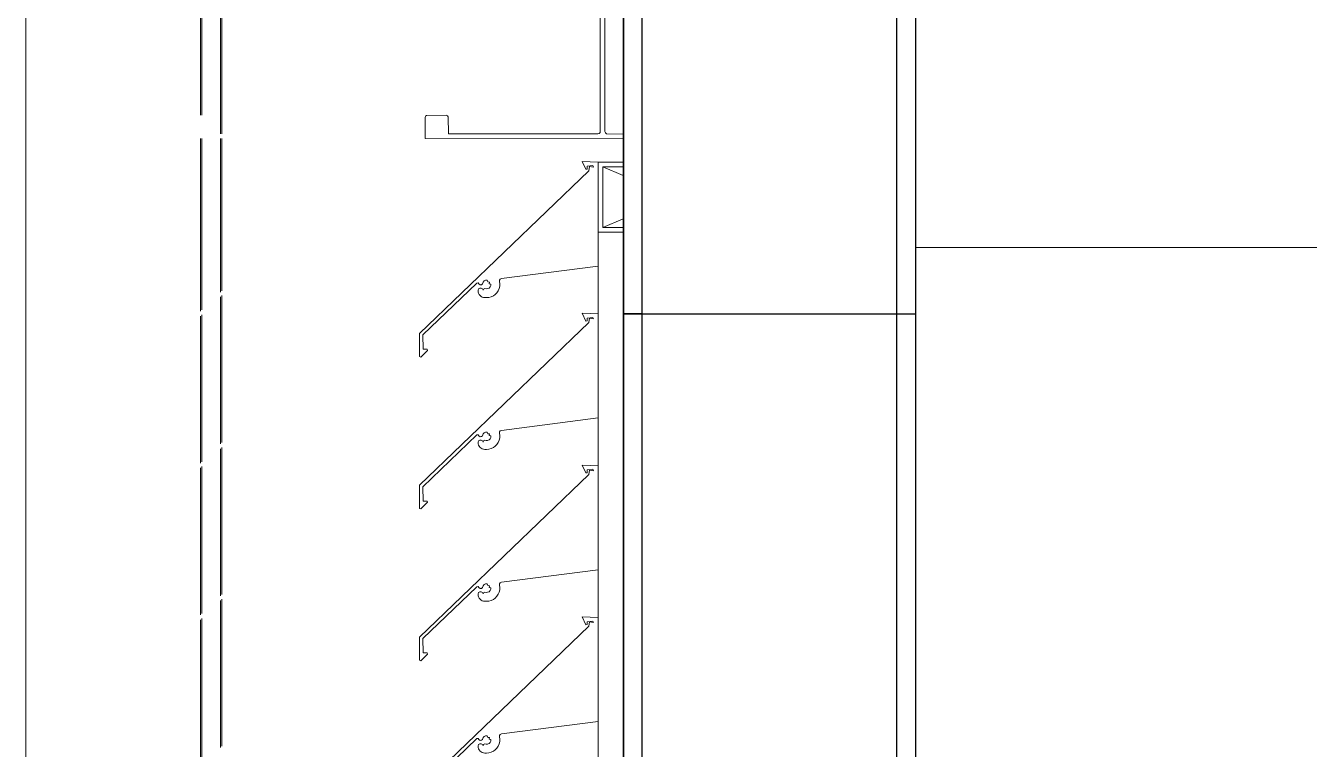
# Model space of a CAD drawing. Header units: millimetres. Extents: x -220592 to 404889, y -217665 to 38245.
# Drawn here: x 27510 to 28059, y -33431 to -33121 of the extents above; entities that cross this region are included whole.
import ezdxf

# ---------------------------------------------------------------- set-up
doc = ezdxf.new("R2010")
doc.units = ezdxf.units.MM
doc.set_wipeout_variables(frame=1)
doc.linetypes.add('XKITLINE00', pattern=[0])
for name, color, linetype in [('000 - 0_HIDE_OBJ_FRAMING_DEF_SUB_1', 7, 'Continuous'), ('000 - STRUCTURE_STEEL_FRAMING_SUB_COLOR_1', 7, 'Continuous'), ('000 - STRUCTURE_STEEL_FRAMING_SUB_COLOR_2', 7, 'Continuous'), ('000 - STRUCTURE_STEEL_FRAMING_WIPEOUT_', 7, 'Continuous')]:
    doc.layers.add(name, color=color, linetype=linetype)
doc.layers.add('Part', color=7, linetype='Continuous', lineweight=0)

# ---------------------------------------------------------------- blocks, each defined once
blk = doc.blocks.new('*A14012')
at = {"layer": 'Part', "color": 7, "linetype": 'XKITLINE00', "lineweight": 0}
for p, q in [((-171.648937, 184.40603), (-171.648981, 184.15603)), ((-171.628937, 184.406027), (-171.648937, 184.40603)), ((-171.628982, 184.146027), (-171.628937, 184.406027)), ((-171.648981, 184.15603), (-173.03898, 184.156273)), ((-173.03898, 184.156273), (-173.038236, 184.062446)), ((-171.630669, 184.140471), (-171.628982, 184.146027)), ((-172.938996, 184.066255), (-172.938984, 184.136255)), ((-172.938984, 184.136255), (-172.295157, 184.135382)), ((-172.295157, 184.135382), (-172.29067, 184.131698)), ((-172.29067, 184.131698), (-172.288986, 184.126142)), ((-172.288986, 184.126142), (-172.289912, 183.182315)), ((-172.26915, 183.186138), (-172.268986, 184.126138)), ((-172.268986, 184.126138), (-172.268224, 184.129965)), ((-172.268224, 184.129965), (-172.26454, 184.134452)), ((-172.26454, 184.134452), (-172.258984, 184.136137)), ((-172.258984, 184.136137), (-171.635157, 184.136789)), ((-171.635157, 184.136789), (-171.630669, 184.140471)), ((-173.038236, 184.062446), (-173.034553, 184.057957)), ((-173.034553, 184.057957), (-173.028998, 184.056271)), ((-173.028998, 184.056271), (-172.945171, 184.057018)), ((-172.945171, 184.057018), (-172.940682, 184.0607)), ((-172.940682, 184.0607), (-172.938996, 184.066255)), ((-173.039139, 183.246273), (-173.039155, 183.156273)), ((-173.037453, 183.251828), (-173.039139, 183.246273)), ((-173.032965, 183.25551), (-173.037453, 183.251828)), ((-172.949138, 183.256257), (-173.032965, 183.25551)), ((-172.943582, 183.254571), (-172.949138, 183.256257)), ((-172.9399, 183.250082), (-172.943582, 183.254571)), ((-172.939152, 183.176255), (-172.9399, 183.250082)), ((-173.039155, 183.156273), (-171.649155, 183.15603)), ((-172.299152, 183.176144), (-172.939152, 183.176255)), ((-172.293596, 183.177828), (-172.299152, 183.176144)), ((-172.289912, 183.182315), (-172.293596, 183.177828)), ((-172.267465, 183.180582), (-172.26915, 183.186138)), ((-172.262978, 183.176899), (-172.267465, 183.180582)), ((-171.639152, 183.176028), (-172.262978, 183.176899)), ((-171.649155, 183.15603), (-171.649199, 182.90603)), ((-171.633596, 183.174342), (-171.639152, 183.176028)), ((-171.629914, 183.169854), (-171.633596, 183.174342)), ((-171.629199, 182.906027), (-171.629914, 183.169854)), ((-171.649199, 182.90603), (-171.629199, 182.906027))]:
    blk.add_line(p, q, dxfattribs=at)
blk = doc.blocks.new('*A14014')
at = {"layer": 'Part', "color": 7, "linetype": 'XKITLINE00', "lineweight": 0}
for p, q in [((-171.648652, 169.556249), (-171.648652, 182.756135)), ((-172.298652, 182.406131), (-172.298652, 182.610427)), ((-172.298652, 181.756131), (-172.298652, 181.960427)), ((-172.298652, 181.106131), (-172.298652, 181.310427)), ((-172.298652, 180.456131), (-172.298652, 180.660427))]:
    blk.add_line(p, q, dxfattribs=at)
blk = doc.blocks.new('*A14244')
at = {"layer": 'Part', "color": 7, "linetype": 'XKITLINE00', "lineweight": 0}
for p, q in [((-172.338255, 181.068789), (-173.063377, 180.372543)), ((-172.298462, 181.106123), (-172.366148, 181.108745)), ((-172.366148, 181.108745), (-172.350613, 181.075258)), ((-172.350613, 181.075258), (-172.34549, 181.07567)), ((-172.34549, 181.07567), (-172.345361, 181.087861)), ((-172.345361, 181.087861), (-172.320378, 181.091001)), ((-172.335358, 181.087332), (-172.338255, 181.068789)), ((-172.335358, 181.087332), (-172.318342, 181.084428)), ((-172.320378, 181.091001), (-172.318342, 181.084428)), ((-172.298455, 180.660453), (-172.298462, 181.106123)), ((-172.712461, 180.607423), (-172.298455, 180.660453)), ((-173.048341, 180.366176), (-172.817326, 180.587579)), ((-172.817326, 180.587579), (-172.812166, 180.588671)), ((-172.812166, 180.588671), (-172.808512, 180.584044)), ((-172.808512, 180.584044), (-172.804048, 180.58019)), ((-172.804048, 180.58019), (-172.798154, 180.580396)), ((-172.798154, 180.580396), (-172.793971, 180.584553)), ((-172.793971, 180.584553), (-172.790857, 180.592126)), ((-172.790857, 180.592126), (-172.78619, 180.596913)), ((-172.78619, 180.596913), (-172.780114, 180.599703)), ((-172.780114, 180.599703), (-172.773442, 180.600125)), ((-172.773442, 180.600125), (-172.77112, 180.592735)), ((-172.77112, 180.592735), (-172.763955, 180.591791)), ((-172.763955, 180.591791), (-172.765124, 180.584731)), ((-172.765124, 180.584731), (-172.757418, 180.583625)), ((-172.757988, 180.577141), (-172.76079, 180.571267)), ((-172.757418, 180.583625), (-172.757988, 180.577141)), ((-172.722024, 180.56479), (-172.719801, 180.574789)), ((-172.720912, 180.595159), (-172.720672, 180.600681)), ((-172.719426, 180.585025), (-172.720912, 180.595159)), ((-172.720672, 180.600681), (-172.717536, 180.605233)), ((-172.719801, 180.574789), (-172.719426, 180.585025)), ((-172.717536, 180.605233), (-172.712461, 180.607423)), ((-172.810019, 180.562761), (-172.812659, 180.557287)), ((-172.812659, 180.557287), (-172.812163, 180.549517)), ((-172.812163, 180.549517), (-172.810428, 180.544021)), ((-172.810428, 180.544021), (-172.807674, 180.538958)), ((-172.804875, 180.565998), (-172.810019, 180.562761)), ((-172.807674, 180.538958), (-172.804002, 180.534515)), ((-172.798797, 180.56601), (-172.804875, 180.565998)), ((-172.804002, 180.534515), (-172.799549, 180.530857)), ((-172.799549, 180.530857), (-172.794479, 180.528117)), ((-172.793641, 180.562792), (-172.798797, 180.56601)), ((-172.794479, 180.528117), (-172.788978, 180.526398)), ((-172.790699, 180.55732), (-172.793641, 180.562792)), ((-172.788669, 180.562301), (-172.790699, 180.55732)), ((-172.788978, 180.526398), (-172.78325, 180.525762)), ((-172.783858, 180.564708), (-172.788669, 180.562301)), ((-172.77794, 180.563803), (-172.783858, 180.564708)), ((-172.78325, 180.525762), (-172.776451, 180.525664)), ((-172.77144, 180.564147), (-172.77794, 180.563803)), ((-172.776451, 180.525664), (-172.766238, 180.526449)), ((-172.765472, 180.566745), (-172.77144, 180.564147)), ((-172.766238, 180.526449), (-172.756337, 180.529072)), ((-172.76079, 180.571267), (-172.765472, 180.566745)), ((-172.756337, 180.529072), (-172.747074, 180.533445)), ((-172.747074, 180.533445), (-172.738758, 180.539423)), ((-172.738758, 180.539423), (-172.731662, 180.54681)), ((-172.731662, 180.54681), (-172.726022, 180.55536)), ((-172.726022, 180.55536), (-172.722024, 180.56479)), ((-173.063377, 180.372543), (-173.062824, 180.273392)), ((-173.047999, 180.30483), (-173.048341, 180.366176)), ((-173.058143, 180.270923), (-173.029494, 180.299812)), ((-173.030579, 180.304733), (-173.047999, 180.30483)), ((-173.029494, 180.299812), (-173.030579, 180.304733)), ((-173.062824, 180.273392), (-173.058143, 180.270923))]:
    blk.add_line(p, q, dxfattribs=at)
blk = doc.blocks.new('*A14245')
at = {"layer": 'Part', "color": 7, "linetype": 'XKITLINE00', "lineweight": 0}
for p, q in [((-172.298462, 181.756123), (-172.366148, 181.758745)), ((-172.366148, 181.758745), (-172.350613, 181.725258)), ((-172.34549, 181.72567), (-172.345361, 181.737861)), ((-172.345361, 181.737861), (-172.320378, 181.741001)), ((-172.335358, 181.737332), (-172.338255, 181.718789)), ((-172.335358, 181.737332), (-172.318342, 181.734428)), ((-172.320378, 181.741001), (-172.318342, 181.734428)), ((-172.298455, 181.310453), (-172.298462, 181.756123)), ((-172.338255, 181.718789), (-173.063377, 181.022543)), ((-172.350613, 181.725258), (-172.34549, 181.72567)), ((-172.712461, 181.257423), (-172.298455, 181.310453)), ((-173.048341, 181.016176), (-172.817326, 181.237579)), ((-172.817326, 181.237579), (-172.812166, 181.238671)), ((-172.812166, 181.238671), (-172.808512, 181.234044)), ((-172.808512, 181.234044), (-172.804048, 181.23019)), ((-172.798154, 181.230396), (-172.793971, 181.234553)), ((-172.793971, 181.234553), (-172.790857, 181.242126)), ((-172.790857, 181.242126), (-172.78619, 181.246913)), ((-172.78619, 181.246913), (-172.780114, 181.249703)), ((-172.780114, 181.249703), (-172.773442, 181.250125)), ((-172.773442, 181.250125), (-172.77112, 181.242735)), ((-172.77112, 181.242735), (-172.763955, 181.241791)), ((-172.763955, 181.241791), (-172.765124, 181.234731)), ((-172.765124, 181.234731), (-172.757418, 181.233625)), ((-172.757418, 181.233625), (-172.757988, 181.227141)), ((-172.720912, 181.245159), (-172.720672, 181.250681)), ((-172.719426, 181.235025), (-172.720912, 181.245159)), ((-172.720672, 181.250681), (-172.717536, 181.255233)), ((-172.719801, 181.224789), (-172.719426, 181.235025)), ((-172.717536, 181.255233), (-172.712461, 181.257423)), ((-172.810019, 181.212761), (-172.812659, 181.207287)), ((-172.812659, 181.207287), (-172.812163, 181.199517)), ((-172.812163, 181.199517), (-172.810428, 181.194021)), ((-172.810428, 181.194021), (-172.807674, 181.188958)), ((-172.804875, 181.215998), (-172.810019, 181.212761)), ((-172.807674, 181.188958), (-172.804002, 181.184515)), ((-172.798797, 181.21601), (-172.804875, 181.215998)), ((-172.804048, 181.23019), (-172.798154, 181.230396)), ((-172.804002, 181.184515), (-172.799549, 181.180857)), ((-172.799549, 181.180857), (-172.794479, 181.178117)), ((-172.793641, 181.212792), (-172.798797, 181.21601)), ((-172.794479, 181.178117), (-172.788978, 181.176398)), ((-172.790699, 181.20732), (-172.793641, 181.212792)), ((-172.788669, 181.212301), (-172.790699, 181.20732)), ((-172.783858, 181.214708), (-172.788669, 181.212301)), ((-172.77794, 181.213803), (-172.783858, 181.214708)), ((-172.77144, 181.214147), (-172.77794, 181.213803)), ((-172.765472, 181.216745), (-172.77144, 181.214147)), ((-172.766238, 181.176449), (-172.756337, 181.179072)), ((-172.76079, 181.221267), (-172.765472, 181.216745)), ((-172.757988, 181.227141), (-172.76079, 181.221267)), ((-172.756337, 181.179072), (-172.747074, 181.183445)), ((-172.747074, 181.183445), (-172.738758, 181.189423)), ((-172.738758, 181.189423), (-172.731662, 181.19681)), ((-172.731662, 181.19681), (-172.726022, 181.20536)), ((-172.726022, 181.20536), (-172.722024, 181.21479)), ((-172.722024, 181.21479), (-172.719801, 181.224789)), ((-172.788978, 181.176398), (-172.78325, 181.175762)), ((-172.78325, 181.175762), (-172.776451, 181.175664)), ((-172.776451, 181.175664), (-172.766238, 181.176449)), ((-173.063377, 181.022543), (-173.062824, 180.923392)), ((-173.047999, 180.95483), (-173.048341, 181.016176)), ((-173.062824, 180.923392), (-173.058143, 180.920923)), ((-173.058143, 180.920923), (-173.029494, 180.949812)), ((-173.030579, 180.954733), (-173.047999, 180.95483)), ((-173.029494, 180.949812), (-173.030579, 180.954733))]:
    blk.add_line(p, q, dxfattribs=at)
blk = doc.blocks.new('*A14246')
at = {"layer": 'Part', "color": 7, "linetype": 'XKITLINE00', "lineweight": 0}
for p, q in [((-172.298462, 182.406123), (-172.366148, 182.408745)), ((-172.366148, 182.408745), (-172.350613, 182.375258)), ((-172.34549, 182.37567), (-172.345361, 182.387861)), ((-172.345361, 182.387861), (-172.320378, 182.391001)), ((-172.335358, 182.387332), (-172.338255, 182.368789)), ((-172.335358, 182.387332), (-172.318342, 182.384428)), ((-172.320378, 182.391001), (-172.318342, 182.384428)), ((-172.298455, 181.960453), (-172.298462, 182.406123)), ((-172.338255, 182.368789), (-173.063377, 181.672543)), ((-172.350613, 182.375258), (-172.34549, 182.37567)), ((-172.712461, 181.907423), (-172.298455, 181.960453)), ((-172.793971, 181.884553), (-172.790857, 181.892126)), ((-172.790857, 181.892126), (-172.78619, 181.896913)), ((-172.78619, 181.896913), (-172.780114, 181.899703)), ((-172.780114, 181.899703), (-172.773442, 181.900125)), ((-172.773442, 181.900125), (-172.77112, 181.892735)), ((-172.77112, 181.892735), (-172.763955, 181.891791)), ((-172.763955, 181.891791), (-172.765124, 181.884731)), ((-172.720912, 181.895159), (-172.720672, 181.900681)), ((-172.719426, 181.885025), (-172.720912, 181.895159)), ((-172.720672, 181.900681), (-172.717536, 181.905233)), ((-172.717536, 181.905233), (-172.712461, 181.907423)), ((-173.048341, 181.666176), (-172.817326, 181.887579)), ((-172.817326, 181.887579), (-172.812166, 181.888671)), ((-172.810019, 181.862761), (-172.812659, 181.857287)), ((-172.812659, 181.857287), (-172.812163, 181.849517)), ((-172.812166, 181.888671), (-172.808512, 181.884044)), ((-172.812163, 181.849517), (-172.810428, 181.844021)), ((-172.810428, 181.844021), (-172.807674, 181.838958)), ((-172.804875, 181.865998), (-172.810019, 181.862761)), ((-172.808512, 181.884044), (-172.804048, 181.88019)), ((-172.807674, 181.838958), (-172.804002, 181.834515)), ((-172.798797, 181.86601), (-172.804875, 181.865998)), ((-172.804048, 181.88019), (-172.798154, 181.880396)), ((-172.793641, 181.862792), (-172.798797, 181.86601)), ((-172.798154, 181.880396), (-172.793971, 181.884553)), ((-172.790699, 181.85732), (-172.793641, 181.862792)), ((-172.788669, 181.862301), (-172.790699, 181.85732)), ((-172.783858, 181.864708), (-172.788669, 181.862301)), ((-172.77794, 181.863803), (-172.783858, 181.864708)), ((-172.77144, 181.864147), (-172.77794, 181.863803)), ((-172.765472, 181.866745), (-172.77144, 181.864147)), ((-172.76079, 181.871267), (-172.765472, 181.866745)), ((-172.765124, 181.884731), (-172.757418, 181.883625)), ((-172.757988, 181.877141), (-172.76079, 181.871267)), ((-172.757418, 181.883625), (-172.757988, 181.877141)), ((-172.747074, 181.833445), (-172.738758, 181.839423)), ((-172.738758, 181.839423), (-172.731662, 181.84681)), ((-172.731662, 181.84681), (-172.726022, 181.85536)), ((-172.726022, 181.85536), (-172.722024, 181.86479)), ((-172.722024, 181.86479), (-172.719801, 181.874789)), ((-172.719801, 181.874789), (-172.719426, 181.885025)), ((-172.804002, 181.834515), (-172.799549, 181.830857)), ((-172.799549, 181.830857), (-172.794479, 181.828117)), ((-172.794479, 181.828117), (-172.788978, 181.826398)), ((-172.788978, 181.826398), (-172.78325, 181.825762)), ((-172.78325, 181.825762), (-172.776451, 181.825664)), ((-172.776451, 181.825664), (-172.766238, 181.826449)), ((-172.766238, 181.826449), (-172.756337, 181.829072)), ((-172.756337, 181.829072), (-172.747074, 181.833445)), ((-173.063377, 181.672543), (-173.062824, 181.573392)), ((-173.047999, 181.60483), (-173.048341, 181.666176)), ((-173.062824, 181.573392), (-173.058143, 181.570923)), ((-173.058143, 181.570923), (-173.029494, 181.599812)), ((-173.030579, 181.604733), (-173.047999, 181.60483)), ((-173.029494, 181.599812), (-173.030579, 181.604733))]:
    blk.add_line(p, q, dxfattribs=at)
blk = doc.blocks.new('*A14248')
at = {"layer": 'Part', "color": 7, "linetype": 'XKITLINE00', "lineweight": 0}
for p, q in [((-172.298652, 182.756135), (-172.298652, 183.056135)), ((-171.648652, 183.056135), (-172.298652, 183.056135)), ((-171.648652, 182.756135), (-171.648652, 183.056135)), ((-172.278652, 182.776135), (-171.668652, 183.036135)), ((-172.278652, 183.036135), (-171.668652, 182.776135)), ((-172.278652, 182.776135), (-172.278652, 183.036135)), ((-172.278652, 183.036135), (-171.668652, 183.036135)), ((-171.668652, 183.036135), (-171.668652, 182.776135)), ((-171.668652, 182.776135), (-172.278652, 182.776135)), ((-172.298652, 182.756135), (-171.648652, 182.756135))]:
    blk.add_line(p, q, dxfattribs=at)
blk = doc.blocks.new('*A14249')
at = {"layer": 'Part', "color": 7, "linetype": 'XKITLINE00', "lineweight": 0}
for p, q in [((-172.298462, 183.056123), (-172.366148, 183.058745)), ((-172.366148, 183.058745), (-172.350613, 183.025258)), ((-172.298455, 182.610453), (-172.298462, 183.056123)), ((-172.338255, 183.018789), (-173.063377, 182.322543)), ((-172.350613, 183.025258), (-172.34549, 183.02567)), ((-172.34549, 183.02567), (-172.345361, 183.037861)), ((-172.345361, 183.037861), (-172.320378, 183.041001)), ((-172.335358, 183.037332), (-172.338255, 183.018789)), ((-172.335358, 183.037332), (-172.318342, 183.034428)), ((-172.320378, 183.041001), (-172.318342, 183.034428)), ((-172.712461, 182.557423), (-172.298455, 182.610453)), ((-172.720672, 182.550681), (-172.717536, 182.555233)), ((-172.717536, 182.555233), (-172.712461, 182.557423)), ((-173.048341, 182.316176), (-172.817326, 182.537579)), ((-172.817326, 182.537579), (-172.812166, 182.538671)), ((-172.810019, 182.512761), (-172.812659, 182.507287)), ((-172.812659, 182.507287), (-172.812163, 182.499517)), ((-172.812166, 182.538671), (-172.808512, 182.534044)), ((-172.812163, 182.499517), (-172.810428, 182.494021)), ((-172.804875, 182.515998), (-172.810019, 182.512761)), ((-172.808512, 182.534044), (-172.804048, 182.53019)), ((-172.798797, 182.51601), (-172.804875, 182.515998)), ((-172.804048, 182.53019), (-172.798154, 182.530396)), ((-172.793641, 182.512792), (-172.798797, 182.51601)), ((-172.798154, 182.530396), (-172.793971, 182.534553)), ((-172.793971, 182.534553), (-172.790857, 182.542126)), ((-172.790699, 182.50732), (-172.793641, 182.512792)), ((-172.790857, 182.542126), (-172.78619, 182.546913)), ((-172.788669, 182.512301), (-172.790699, 182.50732)), ((-172.783858, 182.514708), (-172.788669, 182.512301)), ((-172.78619, 182.546913), (-172.780114, 182.549703)), ((-172.77794, 182.513803), (-172.783858, 182.514708)), ((-172.780114, 182.549703), (-172.773442, 182.550125)), ((-172.77144, 182.514147), (-172.77794, 182.513803)), ((-172.773442, 182.550125), (-172.77112, 182.542735)), ((-172.765472, 182.516745), (-172.77144, 182.514147)), ((-172.77112, 182.542735), (-172.763955, 182.541791)), ((-172.76079, 182.521267), (-172.765472, 182.516745)), ((-172.763955, 182.541791), (-172.765124, 182.534731)), ((-172.765124, 182.534731), (-172.757418, 182.533625)), ((-172.757988, 182.527141), (-172.76079, 182.521267)), ((-172.757418, 182.533625), (-172.757988, 182.527141)), ((-172.738758, 182.489423), (-172.731662, 182.49681)), ((-172.731662, 182.49681), (-172.726022, 182.50536)), ((-172.726022, 182.50536), (-172.722024, 182.51479)), ((-172.722024, 182.51479), (-172.719801, 182.524789)), ((-172.720912, 182.545159), (-172.720672, 182.550681)), ((-172.719426, 182.535025), (-172.720912, 182.545159)), ((-172.719801, 182.524789), (-172.719426, 182.535025)), ((-172.810428, 182.494021), (-172.807674, 182.488958)), ((-172.807674, 182.488958), (-172.804002, 182.484515)), ((-172.804002, 182.484515), (-172.799549, 182.480857)), ((-172.799549, 182.480857), (-172.794479, 182.478117)), ((-172.794479, 182.478117), (-172.788978, 182.476398)), ((-172.788978, 182.476398), (-172.78325, 182.475762)), ((-172.78325, 182.475762), (-172.776451, 182.475664)), ((-172.776451, 182.475664), (-172.766238, 182.476449)), ((-172.766238, 182.476449), (-172.756337, 182.479072)), ((-172.756337, 182.479072), (-172.747074, 182.483445)), ((-172.747074, 182.483445), (-172.738758, 182.489423)), ((-173.063377, 182.322543), (-173.062824, 182.223392)), ((-173.047999, 182.25483), (-173.048341, 182.316176)), ((-173.062824, 182.223392), (-173.058143, 182.220923)), ((-173.058143, 182.220923), (-173.029494, 182.249812)), ((-173.030579, 182.254733), (-173.047999, 182.25483)), ((-173.029494, 182.249812), (-173.030579, 182.254733))]:
    blk.add_line(p, q, dxfattribs=at)
blk = doc.blocks.new('*A13473')
at = {"layer": '000 - 0_HIDE_OBJ_FRAMING_DEF_SUB_1', "color": 7, "linetype": 'XKITLINE00', "lineweight": 0}
blk.add_line((-170.903355, 182.440805), (-170.903355, 182.690792), dxfattribs=at)
blk = doc.blocks.new('*A14004')
at = {"layer": '000 - 0_HIDE_OBJ_FRAMING_DEF_SUB_1', "color": 7, "linetype": 'XKITLINE00', "lineweight": 0}
for p, q in [((-170.903349, 184.690792), (-166.903349, 184.690792)), ((-170.903349, 182.690792), (-170.903349, 184.690792)), ((-166.903349, 184.690792), (-166.903349, 182.690792)), ((-166.903349, 182.690792), (-170.903349, 182.690792))]:
    blk.add_line(p, q, dxfattribs=at)
blk = doc.blocks.new('*A14212')
at = {"layer": '000 - 0_HIDE_OBJ_FRAMING_DEF_SUB_1', "color": 7, "linetype": 'XKITLINE00', "lineweight": 0}
for p, q in [((-169.903485, 182.440805), (-171.153485, 182.440805)), ((-171.153485, 182.440805), (-171.153485, 154.940805)), ((-171.073485, 154.940805), (-171.073485, 182.440805)), ((-169.983485, 154.940805), (-169.983485, 182.440805)), ((-169.903485, 182.440805), (-169.903485, 179.690805))]:
    blk.add_line(p, q, dxfattribs=at)
blk = doc.blocks.new('*A14030')
at = {"layer": '000 - 0_HIDE_OBJ_FRAMING_DEF_SUB_1', "color": 7, "linetype": 'XKITLINE00', "lineweight": 0}
for p, q in [((-173.713199, 177.288511), (-173.713199, 190.088511)), ((-172.87913, 183.176245), (-172.87913, 184.136174)), ((-172.873025, 183.176244), (-172.873025, 184.136166)), ((-172.964598, 183.256119), (-172.964598, 184.056845)), ((-172.958493, 183.256174), (-172.958493, 184.056899)), ((-172.964598, 182.417389), (-172.964598, 183.15626)), ((-172.958493, 182.42325), (-172.958493, 183.156259)), ((-172.87913, 182.499453), (-172.87913, 183.156245)), ((-172.873025, 182.505315), (-172.873025, 183.156244)), ((-172.87913, 181.849453), (-172.87913, 182.478347)), ((-172.873025, 181.855315), (-172.873025, 182.484198)), ((-172.964598, 181.767389), (-172.964598, 182.396435)), ((-172.958493, 181.77325), (-172.958493, 182.402286)), ((-172.87913, 181.199453), (-172.87913, 181.828347)), ((-172.873025, 181.205315), (-172.873025, 181.834198)), ((-172.964598, 181.117389), (-172.964598, 181.746435)), ((-172.958493, 181.12325), (-172.958493, 181.752286)), ((-172.87913, 180.549453), (-172.87913, 181.178347)), ((-172.873025, 180.555315), (-172.873025, 181.184198)), ((-172.964598, 180.467389), (-172.964598, 181.096435)), ((-172.958493, 180.47325), (-172.958493, 181.102286))]:
    blk.add_line(p, q, dxfattribs=at)
blk = doc.blocks.new('W-1-PP18-ST_20260402-011103_LOWER_PL')
at = {"layer": '000 - 0_HIDE_OBJ_FRAMING_DEF_SUB_1', "color": 7, "lineweight": 0, "xscale": 100, "yscale": 100, "zscale": 100}
for name in ['*A13473', '*A14030', '*A14004', '*A14212']:
    blk.add_blockref(name, (17759.3349, -35779.0805), dxfattribs=at)
blk = doc.blocks.new('*U17508')
at = {"color": 7}
blk.add_wipeout([(0, 0), (0, 125), (5750, 125), (5750, 0)], dxfattribs=at).dxf.layer = '000 - STRUCTURE_STEEL_FRAMING_WIPEOUT_'
at = {"layer": '000 - STRUCTURE_STEEL_FRAMING_SUB_COLOR_1', "color": 7}
for points in [[(0, 125), (0, 117), (5750, 117), (5750, 125)], [(0, 0), (0, 8), (5750, 8), (5750, 0)]]:
    blk.add_lwpolyline(points, close=True, dxfattribs=at)
at = {"layer": '000 - STRUCTURE_STEEL_FRAMING_SUB_COLOR_2', "color": 7}
blk.add_lwpolyline([(0, 0), (0, 125), (5750, 125), (5750, 0)], close=True, dxfattribs=at)
blk = doc.blocks.new('*U17626')
at = {"color": 7}
blk.add_wipeout([(0, 0), (0, 125), (2746.5015, 125), (2746.5015, 0)], dxfattribs=at).dxf.layer = '000 - STRUCTURE_STEEL_FRAMING_WIPEOUT_'
at = {"layer": '000 - STRUCTURE_STEEL_FRAMING_SUB_COLOR_1', "color": 7}
for points in [[(0, 125), (0, 117), (2746.5015, 117), (2746.5015, 125)], [(0, 0), (0, 8), (2746.5015, 8), (2746.5015, 0)]]:
    blk.add_lwpolyline(points, close=True, dxfattribs=at)
at = {"layer": '000 - STRUCTURE_STEEL_FRAMING_SUB_COLOR_2', "color": 7}
blk.add_lwpolyline([(0, 0), (0, 125), (2746.5015, 125), (2746.5015, 0)], close=True, dxfattribs=at)
blk = doc.blocks.new('W-1-PP18-ST_20260402-014810LOPL_MAIN_ST')
at = {"color": 7, "rotation": 90}
blk.add_blockref('*U17508', (769, -20285), dxfattribs=at)
blk.add_blockref('*U17626', (769, -20285), dxfattribs=at)

msp = doc.modelspace()

# ---------------------------------------------------------------- block references
at = {"color": 7, "lineweight": 0, "xscale": 100, "yscale": 100, "zscale": 100}
for name in ['*A14012', '*A14249', '*A14248', '*A14014', '*A14246', '*A14245', '*A14244']:
    msp.add_blockref(name, (44984.4833, -51484.8507), dxfattribs=at)

# ---------------------------------------------------------------- next in the draw order: block references
at = {"layer": 'Defpoints', "color": 7}
msp.add_blockref('W-1-PP18-ST_20260402-011103_LOWER_PL', (27121.4984, -15705.7702), dxfattribs=at)

# ---------------------------------------------------------------- next in the draw order: block references
msp.add_blockref('W-1-PP18-ST_20260402-014810LOPL_MAIN_ST', (27121.4984, -15705.7702), dxfattribs=at)

doc.saveas('drawing.dxf')
